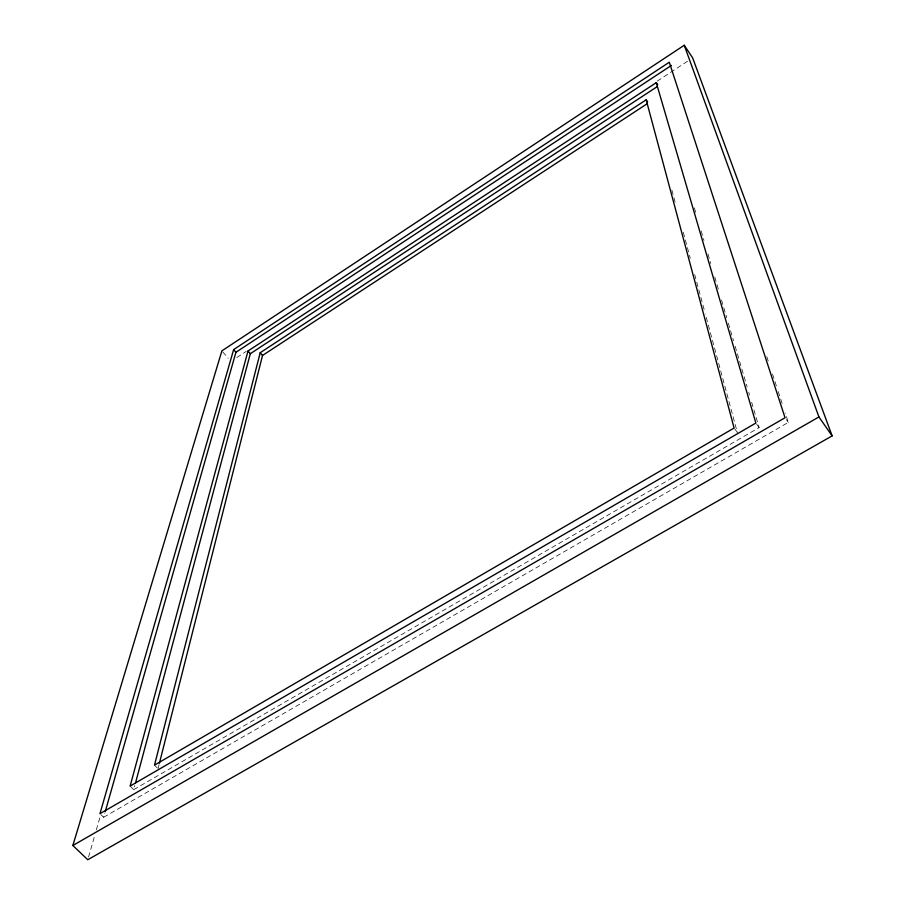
<?xml version="1.0" encoding="UTF-8"?>
<svg xmlns="http://www.w3.org/2000/svg" width="905" height="905" viewBox="0 0 905 905"><rect width="100%" height="100%" fill="white"/><g stroke="black" fill="none" stroke-linecap="round" stroke-linejoin="round"><path stroke-width="0.68" stroke-dasharray="4.53 3.39" d="M158.036 768.696L159.076 764.589M130.128 786.072L133.725 789.646L134.811 785.551M100.874 814.568L103.634 817.26L104.788 813.176M88.554 857.035L94.403 836.673M96.349 829.874L100.647 814.941M236.827 357.565L246.273 351.355M657.211 81.167L687.913 60.986M133.725 789.646L759.114 427.59L751.127 400.474M103.634 817.26L788.323 422.397L785.246 412.997M154.495 765.121L157.153 767.802M222.788 351.921L228.207 358.267M734.917 429.14L737.337 432.477L705.346 314.024M756.682 424.196L759.114 427.59M786.355 419.603L788.323 422.397M766.795 356.638L768.549 362M772.508 374.082L776.456 386.164M778.221 391.526L783.051 406.288M694.384 207.89L695.99 213.309M701.183 230.945L703.977 240.436M707.97 254L710.776 263.491M714.769 277.054L718.762 290.618M721.557 300.109L726.749 317.745M728.355 323.164L733.548 340.8M735.143 346.219L747.134 386.91M748.729 392.329L749.532 395.044M671.883 190.118L675.56 203.738M683.286 232.325L690.266 258.197M694.678 274.532L704.984 312.655"/><path stroke-width="1.36" d="M159.416 763.22L262.529 355.45L647.177 103.747M260.21 352.712L154.495 765.121L734.113 428.031L646.181 99.799L260.21 352.712L262.529 355.45M135.546 782.836L250.312 353.719L657.245 86.609M248.015 351.004L130.128 786.072L755.867 423.054L656.272 82.66L248.015 351.004L250.312 353.719M105.184 811.819L235.934 352.283L671.42 65.42M233.648 349.59L99.957 813.674L785.042 417.748L669.293 62.241L233.648 349.59L235.934 352.283M72.864 845.485L221.883 350.869L684.248 45.25L692.642 57.875L832.136 435.882L87.774 859.75L72.864 845.485L818.923 416.945L684.248 45.25M818.923 416.945L832.136 435.882M646.181 99.799L647.629 101.914M656.272 82.66L657.709 84.776"/></g></svg>
